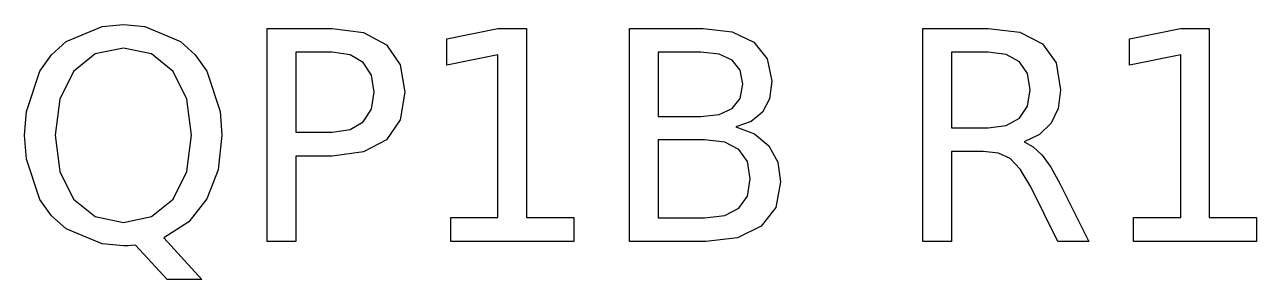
# Model space of a CAD drawing. Header units: millimetres. Extents: x 2 to 12.6, y 1.7 to 3.9.
import ezdxf

# ---------------------------------------------------------------- set-up
doc = ezdxf.new("R2010")
doc.units = ezdxf.units.MM

msp = doc.modelspace()

# ---------------------------------------------------------------- linework, layer by layer
for points in [[(3.202, 2.059), (3.531, 1.7), (3.23, 1.7), (2.957, 1.995), (2.921, 1.993), (2.895, 1.991), (2.874, 1.99), (2.854, 1.99), (2.669, 2.006), (2.359, 2.136), (2.232, 2.249), (2.131, 2.39), (2.015, 2.738), (2, 2.944), (2.015, 3.151), (2.131, 3.499), (2.232, 3.64), (2.359, 3.754), (2.669, 3.884), (2.854, 3.9), (3.037, 3.884), (3.347, 3.754), (3.472, 3.64), (3.574, 3.499), (3.69, 3.151), (3.704, 2.944), (3.672, 2.647), (3.575, 2.395), (3.418, 2.197), (3.202, 2.059)], [(4.094, 3.867), (4.657, 3.867), (4.928, 3.832), (5.125, 3.727), (5.244, 3.554), (5.283, 3.317), (5.244, 3.077), (5.125, 2.905), (4.928, 2.8), (4.657, 2.765), (4.343, 2.765), (4.343, 2.026), (4.094, 2.026), (4.094, 3.867)], [(5.683, 2.235), (6.089, 2.235), (6.089, 3.64), (5.647, 3.551), (5.647, 3.778), (6.087, 3.867), (6.336, 3.867), (6.336, 2.235), (6.743, 2.235), (6.743, 2.026), (5.683, 2.026), (5.683, 2.235)], [(7.224, 3.867), (7.86, 3.867), (8.113, 3.837), (8.299, 3.748), (8.415, 3.605), (8.454, 3.412), (8.434, 3.26), (8.375, 3.143), (8.277, 3.062), (8.143, 3.018), (8.306, 2.957), (8.428, 2.853), (8.505, 2.713), (8.53, 2.541), (8.488, 2.322), (8.362, 2.16), (8.159, 2.059), (7.885, 2.026), (7.224, 2.026), (7.224, 3.867)], [(10.633, 2.889), (10.712, 2.846), (10.789, 2.773), (10.865, 2.668), (10.941, 2.529), (11.194, 2.026), (10.926, 2.026), (10.691, 2.498), (10.601, 2.652), (10.514, 2.743), (10.412, 2.789), (10.28, 2.804), (10.008, 2.804), (10.008, 2.026), (9.759, 2.026), (9.759, 3.867), (10.322, 3.867), (10.597, 3.834), (10.793, 3.735), (10.91, 3.569), (10.948, 3.336), (10.928, 3.177), (10.867, 3.048), (10.768, 2.951), (10.633, 2.889)], [(11.58, 2.235), (11.987, 2.235), (11.987, 3.64), (11.544, 3.551), (11.544, 3.778), (11.984, 3.867), (12.233, 3.867), (12.233, 2.235), (12.64, 2.235), (12.64, 2.026), (11.58, 2.026), (11.58, 2.235)], [(2.854, 3.698), (2.61, 3.647), (2.422, 3.496), (2.303, 3.257), (2.263, 2.944), (2.303, 2.633), (2.422, 2.394), (2.61, 2.243), (2.854, 2.192), (3.097, 2.243), (3.283, 2.394), (3.402, 2.633), (3.442, 2.944), (3.402, 3.257), (3.283, 3.496), (3.097, 3.647), (2.854, 3.698)], [(4.343, 3.662), (4.343, 2.97), (4.657, 2.97), (4.811, 2.993), (4.925, 3.06), (4.997, 3.169), (5.02, 3.317), (4.997, 3.463), (4.925, 3.572), (4.811, 3.64), (4.657, 3.662), (4.343, 3.662)], [(7.473, 3.662), (7.473, 3.107), (7.842, 3.107), (8.001, 3.124), (8.113, 3.175), (8.181, 3.262), (8.203, 3.385), (8.181, 3.506), (8.113, 3.593), (8.001, 3.645), (7.842, 3.662), (7.473, 3.662)], [(10.008, 3.662), (10.008, 3.009), (10.322, 3.009), (10.48, 3.029), (10.594, 3.092), (10.663, 3.195), (10.686, 3.336), (10.663, 3.478), (10.594, 3.58), (10.48, 3.642), (10.322, 3.662), (10.008, 3.662)], [(7.473, 2.905), (7.473, 2.23), (7.873, 2.23), (8.048, 2.251), (8.17, 2.314), (8.243, 2.419), (8.267, 2.568), (8.243, 2.718), (8.17, 2.823), (8.048, 2.884), (7.873, 2.905), (7.473, 2.905)]]:
    msp.add_lwpolyline(points, close=True)

doc.saveas('drawing.dxf')
